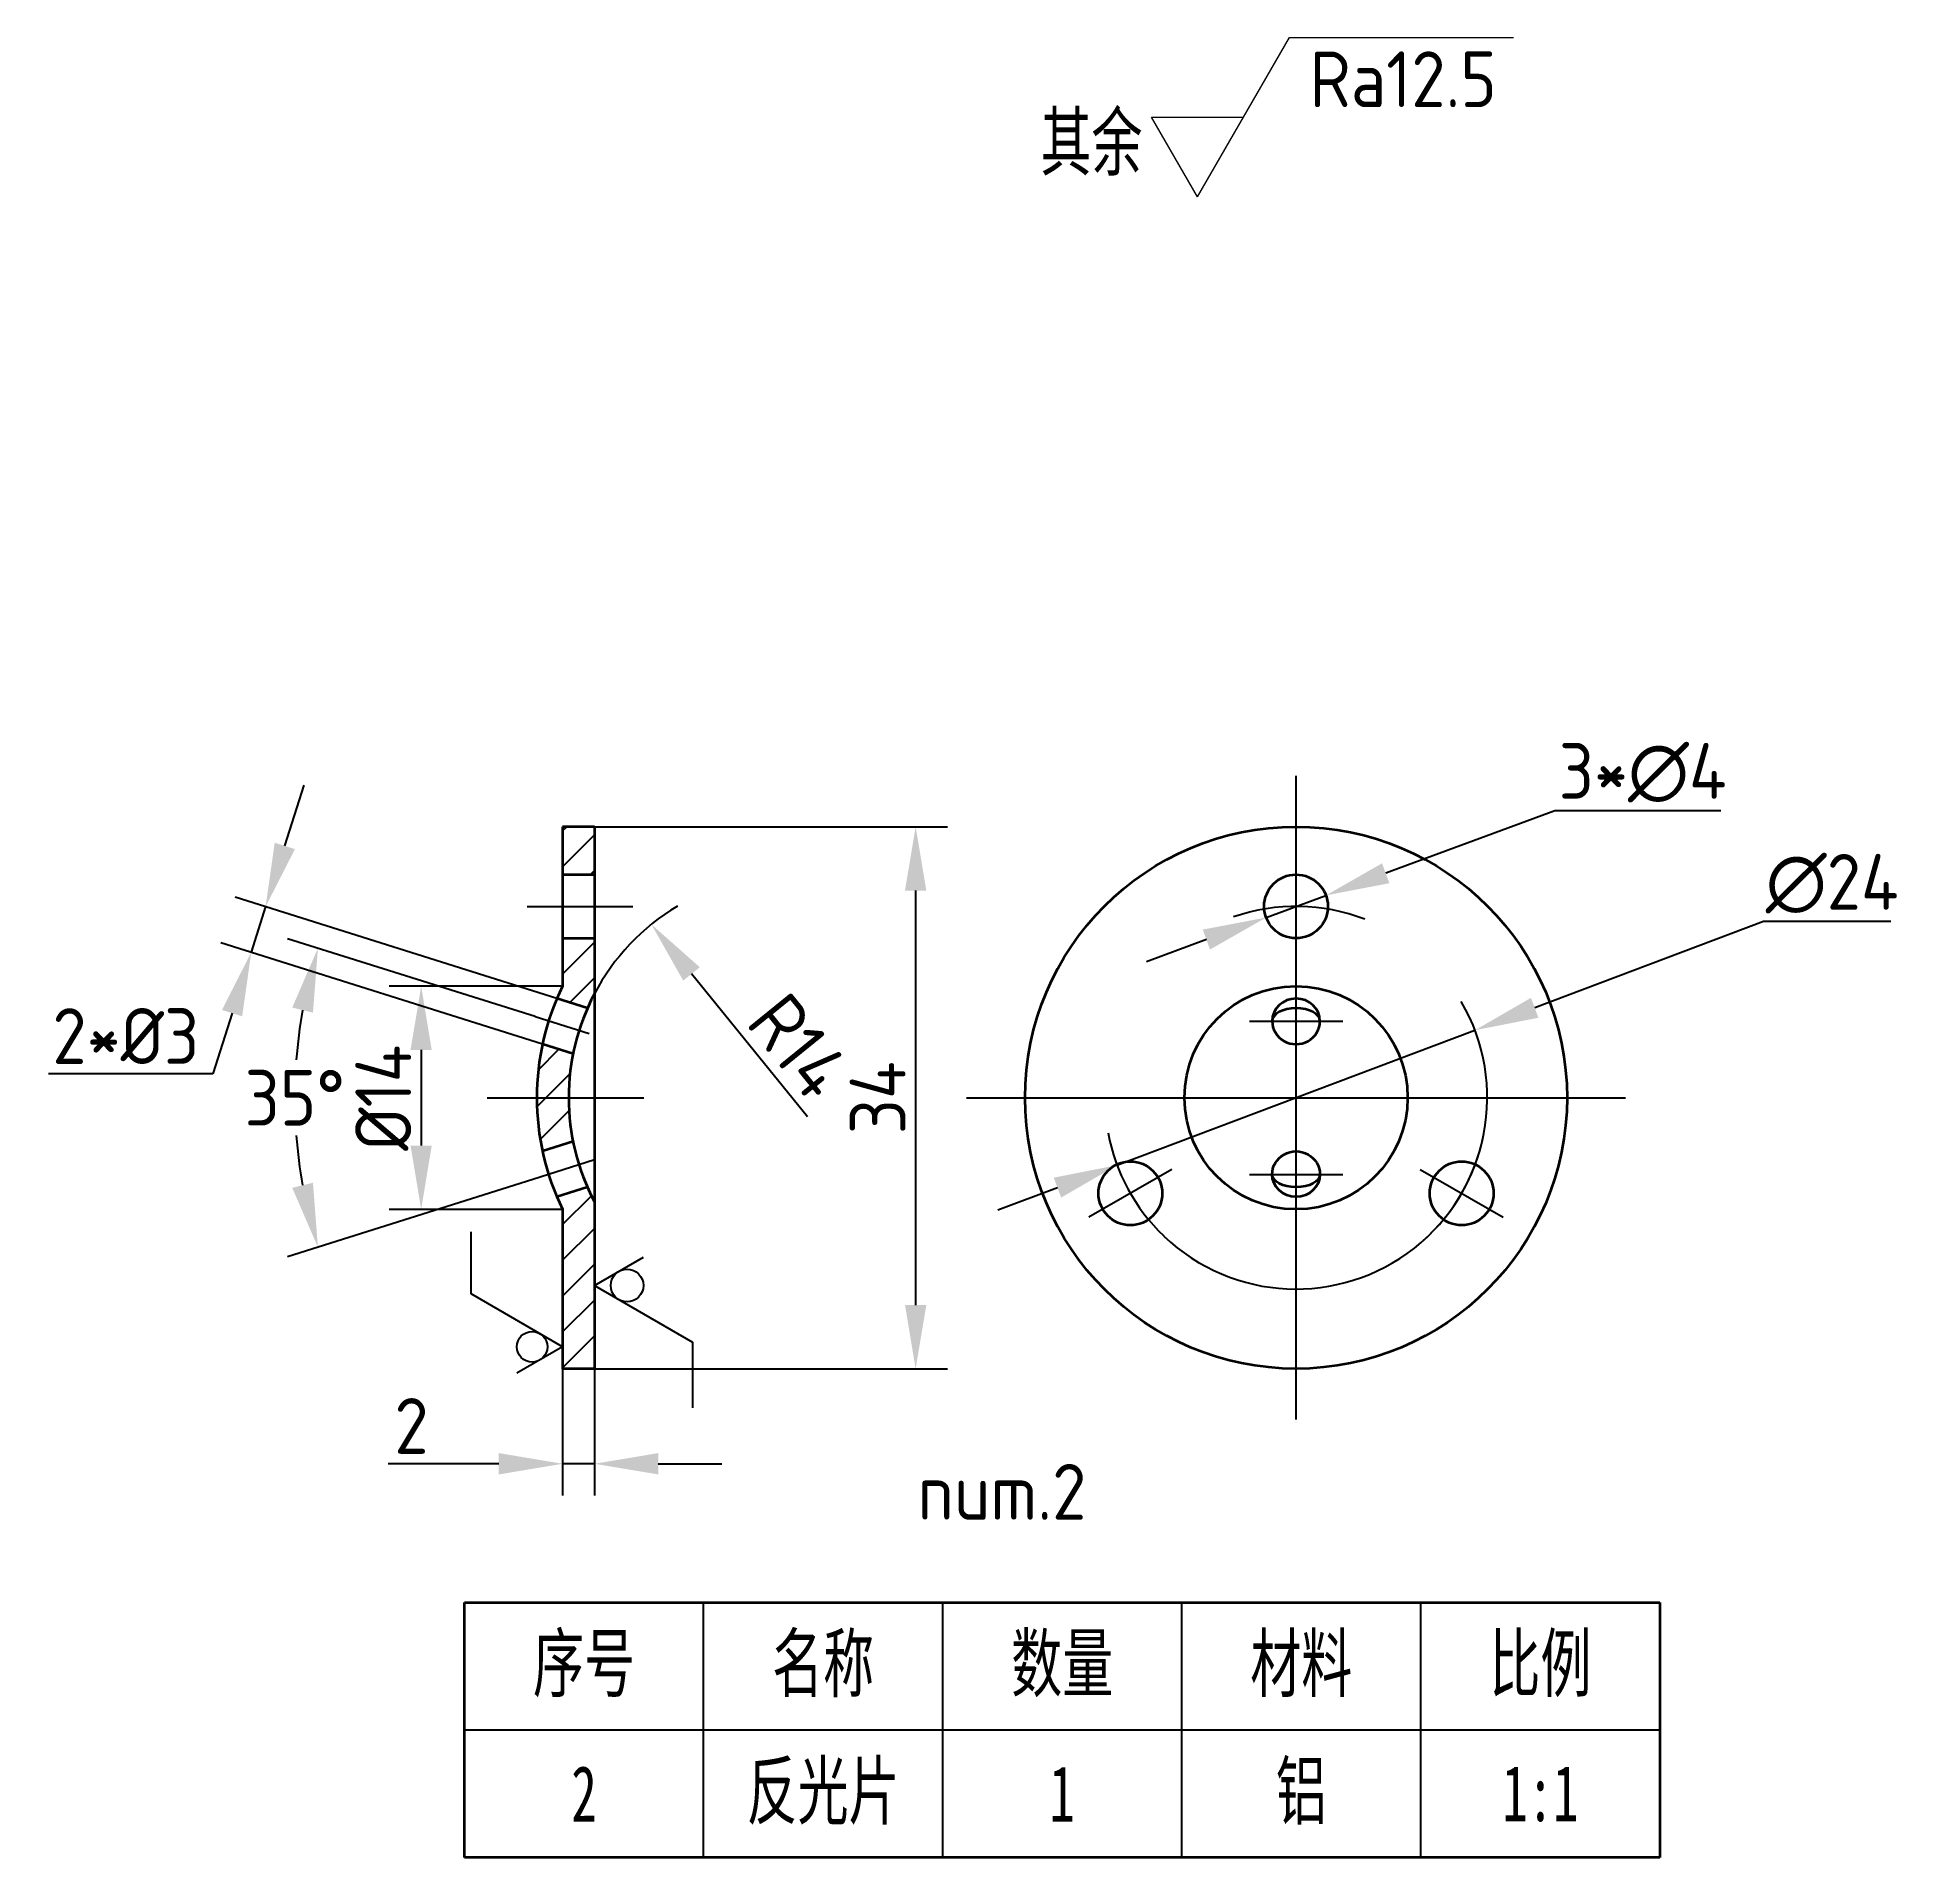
# Model space of a CAD drawing. Header units: millimetres. Extents: x 2289 to 2407, y 1758 to 1872.
import ezdxf

# ---------------------------------------------------------------- set-up
doc = ezdxf.new("R2010")
doc.units = ezdxf.units.MM
doc.linetypes.add('CENTERX2', pattern=[101.6, 63.5, -12.7, 12.7, -12.7])
for name, color, linetype in [('中心线', 1, 'CENTERX2'), ('标注', 3, 'Continuous'), ('细实线', 7, 'Continuous')]:
    doc.layers.add(name, color=color, linetype=linetype)
doc.layers.add('粗实线', color=7, linetype='Continuous', lineweight=35)
doc.styles.add('ISOCP', font='isocp.shx', dxfattribs={"height": 3.5})
doc.styles.add('仿宋', font='simfang.ttf', dxfattribs={"width": 0.67, "height": 3.5})
doc.styles.add('长仿宋体', font='simfang.ttf', dxfattribs={"width": 0.67, "height": 3.5})
doc.dimstyles.new('ISO-25$0', dxfattribs={"dimtxt": 3.5, "dimasz": 4, "dimexe": 2, "dimexo": 0, "dimtad": 1, "dimtoh": 1, "dimdsep": 46, "dimtxsty": 'ISOCP', "dimcen": 2.5, "dimadec": 0, "dimazin": 0, "dimtfac": 1, "dimtmove": 0, "dimatfit": 3, "dimfxl": 1, "dimtfill": 1, "dimarcsym": 0})
doc.dimstyles.new('ISO-25$2', dxfattribs={"dimtxt": 3.5, "dimasz": 4, "dimexe": 2, "dimexo": 0, "dimtad": 0, "dimtih": 1, "dimtoh": 1, "dimdsep": 46, "dimtxsty": 'ISOCP', "dimcen": 2.5, "dimadec": 0, "dimazin": 0, "dimtfac": 1, "dimtmove": 0, "dimatfit": 3, "dimfxl": 1, "dimtfill": 1, "dimarcsym": 0})
doc.dimstyles.new('ISO-25$3', dxfattribs={"dimtxt": 3.5, "dimasz": 4, "dimexe": 2, "dimexo": 0, "dimtad": 1, "dimtoh": 1, "dimdsep": 46, "dimtxsty": 'ISOCP', "dimcen": 2.5, "dimadec": 0, "dimazin": 0, "dimtfac": 1, "dimtmove": 0, "dimatfit": 3, "dimfxl": 1, "dimtfill": 1, "dimarcsym": 0})
doc.dimstyles.new('ISO-25$4', dxfattribs={"dimtxt": 3.5, "dimasz": 4, "dimexe": 2, "dimexo": 0, "dimtad": 1, "dimtoh": 1, "dimdsep": 46, "dimtxsty": 'ISOCP', "dimcen": 2.5, "dimadec": 0, "dimazin": 0, "dimtfac": 1, "dimtmove": 0, "dimatfit": 3, "dimfxl": 1, "dimtfill": 1, "dimarcsym": 0})

# ---------------------------------------------------------------- blocks, each defined once
blk = doc.blocks.new('去除表面')
at = {"layer": '标注', "lineweight": 0}
for p, q in [((0, 0), (5.77, 10)), ((0, 0), (-2.89, 5)), ((-2.89, 5), (2.89, 5))]:
    blk.add_line(p, q, dxfattribs=at)
blk = doc.blocks.new('去除材料')
at = {"layer": '粗实线', "color": 3, "lineweight": 0}
blk.add_line((5.77, 10), (19.84, 10), dxfattribs=at)
blk.add_blockref('去除表面', (0, 0), dxfattribs=at)
blk = doc.blocks.new('RA12.5NEW')
at = {"color": 3, "lineweight": 35}
blk.add_blockref('去除材料', (0, 0), dxfattribs=at)
at = {"color": 3, "lineweight": 0, "insert": (7.03, 9.13), "char_height": 3.5, "attachment_point": 1, "style": 'ISOCP'}
blk.add_mtext_dynamic_manual_height_columns('Ra12.5', width=14.0667, gutter_width=17.5, heights=[0], dxfattribs=at)
blk = doc.blocks.new('*D16')
at = {"layer": 'Defpoints', "color": 0, "transparency": 16777216}
for p in [(2320.56, 1811.07), (2305.65, 1809.15), (2323.96, 1809.99), (2324.29, 1802.08), (2320.42, 1800.86)]:
    blk.add_point(p, dxfattribs=at)
at = {"layer": '标注', "color": 0, "lineweight": -2, "transparency": 16777216}
for p, q in [((2320.56, 1811.07), (2305.03, 1815.96)), ((2320.42, 1800.86), (2305.03, 1796.01))]:
    blk.add_line(p, q, dxfattribs=at)
for start, end in [(169.855, 175.6317), (184.3683, 190.145)]:
    blk.add_arc((2336.67, 1805.98), 31.18, start, end, dxfattribs=at)
at = {"layer": '标注', "color": 0, "transparency": 16777216}
for points in [[(2305.33, 1811.64), (2306.63, 1811.32), (2306.94, 1815.36)], [(2306.63, 1800.65), (2305.33, 1800.33), (2306.94, 1796.61)]]:
    blk.add_solid(points, dxfattribs=at)
at = {"layer": '标注', "color": 0, "transparency": 16777216, "insert": (2305.49, 1805.98), "char_height": 3.5, "attachment_point": 5, "style": 'ISOCP', "bg_fill": 3, "box_fill_scale": 1.1, "bg_fill_color": 256, "bg_fill_true_color": 13158600, "bg_fill_transparency": 0}
blk.add_mtext('35°', dxfattribs=at)
blk = doc.blocks.new('*D17')
at = {"layer": 'Defpoints', "color": 0, "transparency": 16777216}
for p in [(2302.76, 1815.11), (2321.93, 1812.21), (2321.03, 1809.34)]:
    blk.add_point(p, dxfattribs=at)
at = {"layer": '标注', "color": 0, "lineweight": -2, "transparency": 16777216}
for p, q in [((2304.86, 1821.78), (2306.07, 1825.6)), ((2321.93, 1812.21), (2301.75, 1818.57)), ((2303.66, 1817.97), (2302.76, 1815.11)), ((2321.03, 1809.34), (2300.85, 1815.71)), ((2301.56, 1811.29), (2300.35, 1807.48)), ((2300.35, 1807.48), (2290.04, 1807.48))]:
    blk.add_line(p, q, dxfattribs=at)
at = {"layer": '标注', "color": 0, "transparency": 16777216}
for points in [[(2304.23, 1821.98), (2305.5, 1821.58), (2303.66, 1817.97)], [(2300.92, 1811.49), (2302.19, 1811.09), (2302.76, 1815.11)]]:
    blk.add_solid(points, dxfattribs=at)
at = {"layer": '标注', "color": 0, "transparency": 16777216, "insert": (2294.89, 1809.85), "char_height": 3.5, "attachment_point": 5, "style": 'ISOCP', "bg_fill": 3, "box_fill_scale": 1.1, "bg_fill_color": 256, "bg_fill_true_color": 13158600, "bg_fill_transparency": 0}
blk.add_mtext('2*%%C3', dxfattribs=at)
blk = doc.blocks.new('*D18')
at = {"layer": 'Defpoints', "color": 0, "transparency": 16777216}
for p in [(2322.29, 1812.98), (2313.42, 1798.98), (2322.29, 1798.98)]:
    blk.add_point(p, dxfattribs=at)
at = {"layer": '标注', "color": 0, "lineweight": -2, "transparency": 16777216}
for p, q in [((2322.29, 1812.98), (2311.42, 1812.98)), ((2313.42, 1808.98), (2313.42, 1802.98)), ((2322.29, 1798.98), (2311.42, 1798.98))]:
    blk.add_line(p, q, dxfattribs=at)
at = {"layer": '标注', "color": 0, "transparency": 16777216}
for points in [[(2312.75, 1808.98), (2314.08, 1808.98), (2313.42, 1812.98)], [(2312.75, 1802.98), (2314.08, 1802.98), (2313.42, 1798.98)]]:
    blk.add_solid(points, dxfattribs=at)
at = {"layer": '标注', "color": 0, "transparency": 16777216, "insert": (2311.04, 1805.98), "char_height": 3.5, "attachment_point": 5, "rotation": 90, "style": 'ISOCP'}
blk.add_mtext('%%C14', dxfattribs=at)
blk = doc.blocks.new('*D19')
at = {"layer": 'Defpoints', "color": 0, "transparency": 16777216}
blk.add_point((2327.86, 1816.86), dxfattribs=at)
at = {"layer": '标注', "color": 0, "lineweight": -2, "transparency": 16777216}
blk.add_line((2337.65, 1804.78), (2330.38, 1813.75), dxfattribs=at)
blk.add_arc((2336.67, 1805.98), 14, 120.8415, 152.2295, dxfattribs=at)
at = {"layer": '标注', "color": 0, "transparency": 16777216}
blk.add_solid([(2330.9, 1814.17), (2329.86, 1813.33), (2327.86, 1816.86)], dxfattribs=at)
at = {"layer": '标注', "color": 0, "transparency": 16777216, "insert": (2337.12, 1809.21), "char_height": 3.5, "attachment_point": 5, "rotation": 309.0266, "style": 'ISOCP', "bg_fill": 3, "box_fill_scale": 1.1, "bg_fill_color": 256, "bg_fill_true_color": 13158600, "bg_fill_transparency": 0}
blk.add_mtext('R14', dxfattribs=at)
at = {"layer": 'Defpoints', "color": 0, "transparency": 16777216}
blk.add_point((2336.67, 1805.98), dxfattribs=at)
blk = doc.blocks.new('*D20')
at = {"layer": 'Defpoints', "color": 0, "transparency": 16777216}
for p in [(2322.29, 1788.98), (2324.29, 1788.98), (2322.29, 1783.02)]:
    blk.add_point(p, dxfattribs=at)
at = {"layer": '标注', "color": 0, "lineweight": -2, "transparency": 16777216}
for p, q in [((2322.29, 1788.98), (2322.29, 1781.02)), ((2324.29, 1788.98), (2324.29, 1781.02)), ((2318.29, 1783.02), (2311.34, 1783.02)), ((2324.29, 1783.02), (2322.29, 1783.02)), ((2328.29, 1783.02), (2332.29, 1783.02))]:
    blk.add_line(p, q, dxfattribs=at)
at = {"layer": '标注', "color": 0, "transparency": 16777216}
for points in [[(2318.29, 1783.69), (2318.29, 1782.35), (2322.29, 1783.02)], [(2328.29, 1783.69), (2328.29, 1782.35), (2324.29, 1783.02)]]:
    blk.add_solid(points, dxfattribs=at)
at = {"layer": '标注', "color": 0, "transparency": 16777216, "insert": (2312.81, 1785.39), "char_height": 3.5, "attachment_point": 5, "style": 'ISOCP', "bg_fill": 3, "box_fill_scale": 1.1, "bg_fill_color": 256, "bg_fill_true_color": 13158600, "bg_fill_transparency": 0}
blk.add_mtext('2', dxfattribs=at)
blk = doc.blocks.new('不去除材料')
at = {"layer": '粗实线', "color": 3, "lineweight": -3}
for q in [(5.77, 10), (-2.89, 5)]:
    blk.add_line((0, 0), q, dxfattribs=at)
blk.add_circle((0, 3.33), 1.67, dxfattribs=at)
blk = doc.blocks.new('*D21')
at = {"layer": 'Defpoints', "color": 0, "transparency": 16777216}
for p in [(2324.29, 1822.98), (2324.29, 1788.98), (2344.44, 1788.98)]:
    blk.add_point(p, dxfattribs=at)
at = {"layer": '标注', "color": 0, "lineweight": -2, "transparency": 16777216}
for p, q in [((2324.29, 1822.98), (2346.44, 1822.98)), ((2344.44, 1818.98), (2344.44, 1792.98)), ((2324.29, 1788.98), (2346.44, 1788.98))]:
    blk.add_line(p, q, dxfattribs=at)
at = {"layer": '标注', "color": 0, "transparency": 16777216}
for points in [[(2343.77, 1818.98), (2345.11, 1818.98), (2344.44, 1822.98)], [(2343.77, 1792.98), (2345.11, 1792.98), (2344.44, 1788.98)]]:
    blk.add_solid(points, dxfattribs=at)
at = {"layer": '标注', "color": 0, "transparency": 16777216, "insert": (2342.06, 1805.98), "char_height": 3.5, "attachment_point": 5, "rotation": 90, "style": 'ISOCP', "bg_fill": 3, "box_fill_scale": 1.1, "bg_fill_color": 256, "bg_fill_true_color": 13158600, "bg_fill_transparency": 0}
blk.add_mtext('34', dxfattribs=at)
blk = doc.blocks.new('*D22')
at = {"layer": 'Defpoints', "color": 0, "transparency": 16777216}
for p in [(2370.18, 1818.68), (2366.43, 1817.29)]:
    blk.add_point(p, dxfattribs=at)
at = {"layer": '标注', "color": 0, "lineweight": -2, "transparency": 16777216}
for p, q in [((2384.53, 1823.99), (2373.93, 1820.07)), ((2394.95, 1823.99), (2384.53, 1823.99)), ((2366.43, 1817.29), (2370.18, 1818.68)), ((2362.68, 1815.9), (2358.93, 1814.51))]:
    blk.add_line(p, q, dxfattribs=at)
at = {"layer": '标注', "color": 0, "transparency": 16777216}
for points in [[(2373.7, 1820.69), (2374.16, 1819.44), (2370.18, 1818.68)], [(2362.45, 1816.53), (2362.91, 1815.28), (2366.43, 1817.29)]]:
    blk.add_solid(points, dxfattribs=at)
at = {"layer": '标注', "color": 0, "transparency": 16777216, "insert": (2390.05, 1826.37), "char_height": 3.5, "attachment_point": 5, "style": 'ISOCP', "bg_fill": 3, "box_fill_scale": 1.1, "bg_fill_color": 256, "bg_fill_true_color": 13158600, "bg_fill_transparency": 0}
blk.add_mtext('3*∅4', dxfattribs=at)
blk = doc.blocks.new('*D23')
at = {"layer": 'Defpoints', "color": 0, "transparency": 16777216}
for p in [(2379.53, 1810.22), (2357.07, 1801.75)]:
    blk.add_point(p, dxfattribs=at)
at = {"layer": '标注', "color": 0, "lineweight": -2, "transparency": 16777216}
for p, q in [((2397.64, 1817.04), (2383.28, 1811.63)), ((2405.61, 1817.04), (2397.64, 1817.04)), ((2357.07, 1801.75), (2379.53, 1810.22)), ((2353.33, 1800.34), (2349.59, 1798.93))]:
    blk.add_line(p, q, dxfattribs=at)
blk.add_arc((2368.3, 1805.98), 12, 226.2817, 30.1925, dxfattribs=at)
at = {"layer": '标注', "color": 0, "transparency": 16777216}
for points in [[(2383.04, 1812.25), (2383.51, 1811), (2379.53, 1810.22)], [(2353.1, 1800.97), (2353.57, 1799.72), (2357.07, 1801.75)]]:
    blk.add_solid(points, dxfattribs=at)
at = {"layer": '标注', "color": 0, "transparency": 16777216, "insert": (2401.94, 1819.41), "char_height": 3.5, "attachment_point": 5, "style": 'ISOCP', "bg_fill": 3, "box_fill_scale": 1.1, "bg_fill_color": 256, "bg_fill_true_color": 13158600, "bg_fill_transparency": 0}
blk.add_mtext('∅24', dxfattribs=at)
blk = doc.blocks.new('小明细框')
at = {"lineweight": 35}
for p, q in [((-75, 0), (-75, 16)), ((-75, 16), (0, 16)), ((0, 16), (0, 0)), ((0, 0), (-75, 0))]:
    blk.add_line(p, q, dxfattribs=at)
at = {"lineweight": -3}
for p, q in [((-60, 0), (-60, 16)), ((-45, 0), (-45, 16)), ((-30, 0), (-30, 16)), ((-15, 0), (-15, 16)), ((-75, 8), (0, 8))]:
    blk.add_line(p, q, dxfattribs=at)
at = {"lineweight": 35, "char_height": 3.5, "attachment_point": 5, "style": '仿宋'}
for s, insert in [('\\pxqc;序号', (-67.5, 12)), ('\\pxqc;名称', (-52.5, 12)), ('\\pxqc;数量', (-37.5, 12)), ('\\pxqc;材料', (-22.5, 12)), ('\\pxqc;比例', (-7.5, 12))]:
    blk.add_mtext_dynamic_manual_height_columns(s, width=15, gutter_width=17.5, heights=[0], dxfattribs=dict(at, insert=insert))

msp = doc.modelspace()

# ---------------------------------------------------------------- hatches: boundary and pattern name
at = {"layer": '细实线', "transparency": 33554687}
h = msp.add_hatch(dxfattribs=at)
h.set_pattern_fill('ANSI31', color=256, scale=0.5)
h.set_pattern_definition([(45, (-386.5, -243.975), (-1.122532, 1.122532), [])])
h.paths.add_polyline_path([(2324.287, 1815.985), (2322.287, 1815.985), (2322.287, 1812.985, 0.0133748), (2321.933, 1812.205), (2323.85, 1811.601, -0.0179782), (2324.287, 1812.508)])
h.paths.add_polyline_path([(2324.287, 1822.985), (2322.287, 1822.985), (2322.287, 1819.985), (2324.287, 1819.985)])
h.paths.add_polyline_path([(2322.948, 1808.74), (2321.031, 1809.344, 0.0529355), (2320.674, 1805.985), (2322.674, 1805.985, -0.0495614)])
h.paths.add_polyline_path([(2322.674, 1805.985), (2320.674, 1805.985, 0.0529355), (2321.031, 1802.625), (2322.948, 1803.23, -0.0495614)])
h.paths.add_polyline_path([(2324.287, 1799.462, -0.0179782), (2323.85, 1800.368), (2321.933, 1799.764, 0.0133748), (2322.287, 1798.985), (2322.287, 1788.985), (2324.287, 1788.985)])

# ---------------------------------------------------------------- linework, layer by layer
at = {"layer": '中心线'}
for p, q in [((2368.304, 1785.789), (2368.304, 1826.18)), ((2320.078, 1817.985), (2326.688, 1817.985)), ((2323.961, 1809.993), (2320.561, 1811.065)), ((2365.376, 1810.796), (2371.231, 1810.796)), ((2317.561, 1805.985), (2327.39, 1805.985)), ((2347.627, 1805.985), (2388.98, 1805.985)), ((2324.287, 1802.079), (2320.416, 1800.858)), ((2360.509, 1801.485), (2355.313, 1798.485)), ((2365.376, 1801.173), (2371.231, 1801.173)), ((2376.098, 1801.485), (2381.294, 1798.485))]:
    msp.add_line(p, q, dxfattribs=at)
for start, end in [(68.91466, 109.09765), (190.62553, 226.28172), (311.67301, 348.1725)]:
    msp.add_arc((2368.304, 1805.985), 12, start, end, dxfattribs=at)
at = {"layer": '粗实线'}
for p, q in [((2322.287, 1822.985), (2322.287, 1812.985)), ((2324.287, 1822.985), (2322.287, 1822.985)), ((2324.287, 1822.985), (2324.287, 1788.985)), ((2322.287, 1819.985), (2324.287, 1819.985)), ((2322.287, 1815.985), (2324.287, 1815.985)), ((2323.85, 1811.601), (2321.933, 1812.205)), ((2322.948, 1808.74), (2321.031, 1809.344)), ((2322.948, 1803.23), (2321.031, 1802.625)), ((2323.85, 1800.368), (2321.933, 1799.764)), ((2322.287, 1798.985), (2322.287, 1788.985)), ((2324.287, 1788.985), (2322.287, 1788.985))]:
    msp.add_line(p, q, dxfattribs=at)
for centre, radius in [((2368.304, 1805.985), 17), ((2368.304, 1817.985), 2), ((2368.304, 1805.985), 7), ((2357.911, 1799.985), 2), ((2378.696, 1799.985), 2)]:
    msp.add_circle(centre, radius, dxfattribs=at)
for radius, start, end in [(16, 154.05552, 205.94448), (14, 152.22951, 207.77049)]:
    msp.add_arc((2336.674, 1805.985), radius, start, end, dxfattribs=at)
for ratio, start_param, end_param in [(0.9395903, 3.1415927, 6.2831853), (0.5366201, 3.1415927, 6.2831853), (0.9678436, 6.2831853, 9.424778)]:
    msp.add_ellipse((2368.304, 1810.796), major_axis=(-1.5, 0), ratio=ratio, start_param=start_param, end_param=end_param, dxfattribs=at)
at = {"layer": '粗实线', "extrusion": (0, 0, -1)}
for ratio, start_param, end_param in [(0.9678436, 6.2831853, 9.424778), (0.5366201, 3.1415927, 6.2831853), (0.9395903, 3.1415927, 6.2831853)]:
    msp.add_ellipse((2368.304, 1801.173), major_axis=(-1.5, 0), ratio=ratio, start_param=start_param, end_param=end_param, dxfattribs=at)

# ---------------------------------------------------------------- block references
at = {"layer": '细实线'}
for name, p in [('RA12.5NEW', (2362.116, 1862.497)), ('小明细框', (2391.135, 1758.32))]:
    msp.add_blockref(name, p, dxfattribs=at)

# ---------------------------------------------------------------- texts
at = {"layer": '细实线', "char_height": 3.5}
for s, width, heights, insert, attachment_point, style in [('{\\C3;其余}', 7.98759, [0], (2352.272, 1867.712), 1, '长仿宋体'), ('num.2', 16.2883, [0], (2344.57, 1783.007), 1, 'ISOCP'), ('反光片', 15, [0], (2338.635, 1762.32), 5, '长仿宋体'), ('\\pxqc;铝', 15, [0], (2368.635, 1762.32), 5, '长仿宋体'), ('2', 15, [3.54], (2323.635, 1762.32), 5, '长仿宋体'), ('\\pxqc;1', 15, [0], (2353.635, 1762.32), 5, '仿宋'), ('\\pxqc;1:1', 15, [0], (2383.635, 1762.32), 5, '长仿宋体')]:
    msp.add_mtext_dynamic_manual_height_columns(s, width=width, gutter_width=17.5, heights=heights, dxfattribs=dict(at, insert=insert, attachment_point=attachment_point, style=style))

# ---------------------------------------------------------------- next in the draw order: dimensions: what is measured, and where the dimension line sits
at = {"layer": '标注'}
dim = msp.add_diameter_dim_2p(p1=(2366.428, 1817.29), p2=(2370.179, 1818.679), text='3*<>', dimstyle='ISO-25$3', dxfattribs=at)
dim.commit()
dim.dimension.update_dxf_attribs({"geometry": '*D22', "text_midpoint": (2390.053, 1823.992), "dimtype": 163})
dim = msp.add_angular_dim_2l(base=(2305.654, 1809.154), line1=((2324.287, 1802.079), (2320.416, 1800.858)), line2=((2323.961, 1809.993), (2320.561, 1811.065)), dimstyle='ISO-25$2', dxfattribs=at)
dim.commit()
dim.dimension.update_dxf_attribs({"geometry": '*D16', "text_midpoint": (2305.493, 1805.985)})
dim = msp.add_linear_dim(base=(2322.287, 1783.019), p1=(2324.287, 1788.985), p2=(2322.287, 1788.985), dimstyle='ISO-25$0', dxfattribs=at)
dim.commit()
dim.dimension.update_dxf_attribs({"geometry": '*D20', "text_midpoint": (2312.812, 1785.395)})

# ---------------------------------------------------------------- next in the draw order: linework, layer by layer
for p, q in [((2316.55, 1793.674), (2316.55, 1797.572)), ((2330.431, 1790.657), (2330.431, 1786.527))]:
    msp.add_line(p, q, dxfattribs=at)

# ---------------------------------------------------------------- next in the draw order: block references
for p, xscale, yscale, zscale, rotation in [((2324.287, 1794.204), 0.6144257925709254, 0.6144257925709254, 0.6144257925709254, 270), ((2322.287, 1790.361), 0.5736866086471801, 0.5736866086471801, 0.5736866086471801, 90)]:
    msp.add_blockref('不去除材料', p, dxfattribs=dict(at, xscale=xscale, yscale=yscale, zscale=zscale, rotation=rotation))

# ---------------------------------------------------------------- next in the draw order: dimensions: what is measured, and where the dimension line sits
dim = msp.add_aligned_dim(p1=(2321.933, 1812.205), p2=(2321.031, 1809.344), distance=-19.159, text='2*%%C<>', dimstyle='ISO-25$0', dxfattribs=at)
dim.commit()
dim.dimension.update_dxf_attribs({"geometry": '*D17', "text_midpoint": (2294.885, 1809.851)})
dim = msp.add_diameter_dim_2p(p1=(2357.074, 1801.754), p2=(2379.533, 1810.215), dimstyle='ISO-25$3', dxfattribs=at)
dim.commit()
dim.dimension.update_dxf_attribs({"geometry": '*D23', "text_midpoint": (2401.94, 1817.037), "dimtype": 163})
dim = msp.add_radius_dim(center=(2336.674, 1805.985), mpoint=(2327.859, 1816.861), dimstyle='ISO-25$4', dxfattribs=at)
dim.commit()
dim.dimension.update_dxf_attribs({"geometry": '*D19', "text_midpoint": (2335.273, 1807.713), "dimtype": 164})

# ---------------------------------------------------------------- next in the draw order: dimensions: what is measured, and where the dimension line sits
dim = msp.add_linear_dim(base=(2344.439, 1788.985), p1=(2324.287, 1822.985), p2=(2324.287, 1788.985), angle=90, dimstyle='ISO-25$0', dxfattribs=at)
dim.commit()
dim.dimension.update_dxf_attribs({"geometry": '*D21', "text_midpoint": (2342.064, 1805.985)})
dim = msp.add_linear_dim(base=(2313.416, 1798.985), p1=(2322.287, 1812.985), p2=(2322.287, 1798.985), angle=90, text='%%C<>', dimstyle='ISO-25$0', override={"dimtxt": 3.5, "dimtfill": 0}, dxfattribs=at)
dim.commit()
dim.dimension.update_dxf_attribs({"geometry": '*D18', "text_midpoint": (2311.041, 1805.985)})

doc.saveas('drawing.dxf')
